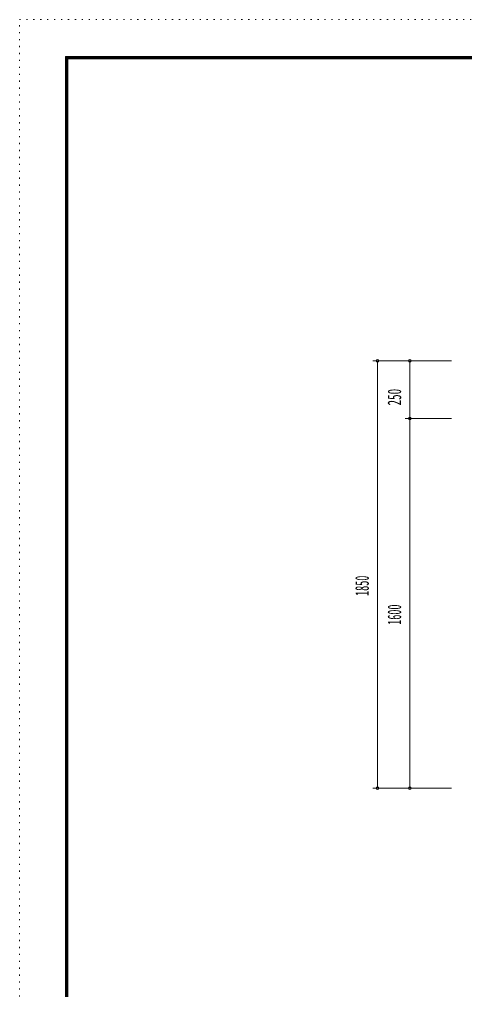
# Model space of a CAD drawing. Units: millimetres, scale not verified. Extents: x -5940 to 5940, y -4200 to 4200.
# Drawn here: x -5940 to -4014, y 0 to 4200 of the extents above; entities that cross this region are included whole.
import ezdxf
from ezdxf.enums import TextEntityAlignment as Align

# ---------------------------------------------------------------- set-up
doc = ezdxf.new("R2010")
doc.units = ezdxf.units.MM
doc.header["$LTSCALE"] = 10
doc.linetypes.add('USER1', pattern=[3, 0.5, -2.5])
for name, color, linetype, lineweight in [('0-2_F-E_J_ADD', 5, 'USER1', 18), ('0-3_CSLAYER3', 7, 'Continuous', 18), ('0-6_CSLAYER4', 5, 'Continuous', 18)]:
    doc.layers.add(name, color=color, linetype=linetype, lineweight=lineweight)
doc.styles.add('ＭＳ ゴシック', font='')
doc.styles.get('ＭＳ ゴシック').set_extended_font_data('MS Gothic')

msp = doc.modelspace()

# ---------------------------------------------------------------- linework, layer by layer
at = {"layer": '0-2_F-E_J_ADD'}
msp.add_lwpolyline([(5940, 4200), (5940, -4200), (-5940, -4200), (-5940, 4200)], close=True, dxfattribs=at)
at = {"layer": '0-3_CSLAYER3', "color": 3}
for p, q in [((-4070.61, 2722.27), (-4410.61, 2722.27)), ((-4390.61, 2722.27), (-4390.61, 872.27)), ((-4250.61, 872.27), (-4250.61, 2722.27)), ((-4070.61, 2472.27), (-4270.61, 2472.27)), ((-4070.61, 872.27), (-4410.61, 872.27))]:
    msp.add_line(p, q, dxfattribs=at)
for centre in [(-4390.61, 2722.27), (-4250.61, 2722.27), (-4250.61, 2472.27), (-4390.61, 872.27), (-4250.61, 872.27)]:
    msp.add_circle(centre, 6, dxfattribs=at)
at = {"layer": '0-6_CSLAYER4'}
for p, q in [((-5740, 4040), (5740, 4040)), ((-5740, 4040), (-5740, -4000)), ((-5739, 4039), (-5739, -3999)), ((-5739, 4039), (5739, 4039)), ((-5738, 4038), (-5738, -3998)), ((-5738, 4038), (5738, 4038)), ((-5737, 4037), (-5737, -3997)), ((-5737, 4037), (5737, 4037)), ((-5736, 4036), (-5736, -3996)), ((-5736, 4036), (5736, 4036)), ((-5735, 4035), (-5735, -3995)), ((-5735, 4035), (5735, 4035)), ((-5734, 4034), (-5734, -3994)), ((-5734, 4034), (5734, 4034)), ((-5733, 4033), (-5733, -3993)), ((-5733, 4033), (5733, 4033)), ((-5732, 4032), (-5732, -3992)), ((-5732, 4032), (5732, 4032)), ((-5731, 4031), (-5731, -3991)), ((-5731, 4031), (5731, 4031)), ((-5730, 4030), (-5730, -3990)), ((-5730, 4030), (5730, 4030))]:
    msp.add_line(p, q, dxfattribs=at)

# ---------------------------------------------------------------- texts
at = {"layer": '0-3_CSLAYER3', "style": 'ＭＳ ゴシック'}
for s, width, p in [('250', 0.6, (-4270.61, 2528.77)), ('1850', 0.55, (-4410.61, 1704.27)), ('1600', 0.55, (-4270.61, 1579.27))]:
    msp.add_text(s, height=58.65, rotation=90, dxfattribs=dict(at, width=width)).set_placement(p, align=Align.BOTTOM_LEFT)

doc.saveas('drawing.dxf')
